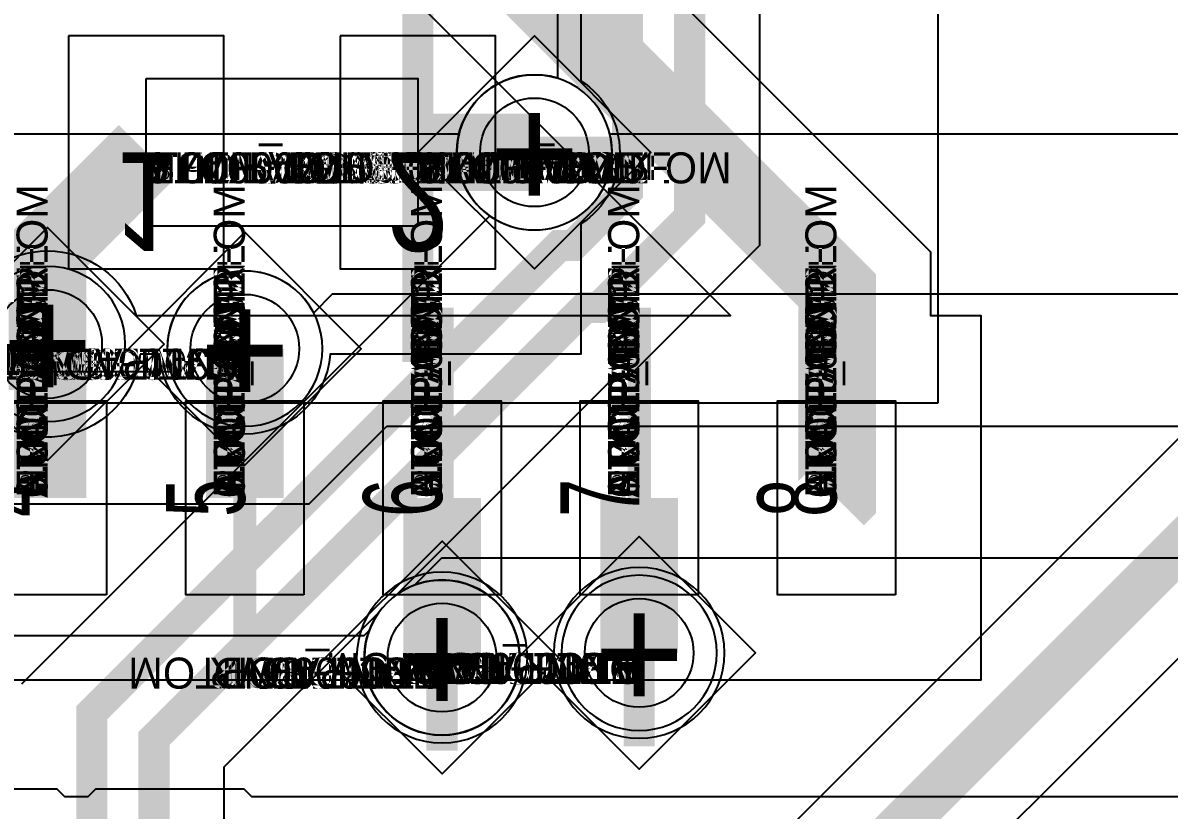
# Model space of a CAD drawing. Extents: x 0 to 323, y 0 to 320.
# Drawn here: x 85.67 to 93.05, y 215.17 to 220.24 of the extents above; entities that cross this region are included whole.
import ezdxf
from ezdxf.enums import TextEntityAlignment as Align

# ---------------------------------------------------------------- set-up
doc = ezdxf.new("R2010")
doc.units = 0
doc.header["$MEASUREMENT"] = 0
doc.layers.get('0').update_dxf_attribs({"linetype": 'CONTINUOUS'})
for name, color, linetype in [('CDN_FIGURES', 7, 'CONTINUOUS'), ('ETCH_BOTTOM', 7, 'CONTINUOUS'), ('ETCH_GND', 3, 'CONTINUOUS'), ('ETCH_INT1', 4, 'CONTINUOUS'), ('ETCH_INT2', 5, 'CONTINUOUS'), ('ETCH_PWR', 6, 'CONTINUOUS'), ('ETCH_TOP', 2, 'CONTINUOUS'), ('MANUFACTURING_NCLEGEND-1-6', 8, 'CONTINUOUS'), ('PACKAGE_GEOMETRY_ASSEMBLY_TOP', 11, 'CONTINUOUS'), ('PACKAGE_GEOMETRY_PIN_NUMBER', 9, 'CONTINUOUS')]:
    doc.layers.add(name, color=color, linetype=linetype)

# ---------------------------------------------------------------- blocks, each defined once
blk = doc.blocks.new('PAD_INFO')
for tag in ['SHAPE_TYPE', 'PAD_HEIGHT', 'PAD_LAYER', 'PAD_TYPE', 'PAD_WIDTH']:
    blk.add_attdef(tag, (0, 0), '', height=0.2)
at = {"flags": 2}
blk.add_attdef('CDN_TYPE', (0, 0), '', height=0.2, dxfattribs=at)
blk = doc.blocks.new('DRILL_INFO')
at = {"flags": 2}
blk.add_attdef('CDN_TYPE', (0, 0), '', height=0.2, dxfattribs=at)
for tag in ['FSHAPE', 'FCHAR', 'DRILL_HEIGHT', 'DIAMETER', 'PLATED', 'DRILL_WIDTH']:
    blk.add_attdef(tag, (0, 0), '', height=0.2)
blk = doc.blocks.new('VIA0700X0300')
at = {"layer": 'ETCH_BOTTOM'}
blk.add_circle((0, 0), 0.35, dxfattribs=at)
at = {"layer": 'ETCH_GND'}
blk.add_circle((0, 0), 0.35, dxfattribs=at)
at = {"layer": 'ETCH_INT1'}
blk.add_circle((0, 0), 0.35, dxfattribs=at)
at = {"layer": 'ETCH_INT2'}
blk.add_circle((0, 0), 0.35, dxfattribs=at)
at = {"layer": 'ETCH_PWR'}
blk.add_circle((0, 0), 0.35, dxfattribs=at)
at = {"layer": 'ETCH_TOP'}
blk.add_circle((0, 0), 0.35, dxfattribs=at)
ref = blk.add_blockref('PAD_INFO', (0, 0))
ref.add_attrib('PAD_LAYER', 'ETCH_TOP', (0, 0), dxfattribs={"height": 0.2})
ref.add_attrib('SHAPE_TYPE', 'NULL', (0, 0), dxfattribs={"height": 0.2})
ref.add_attrib('PAD_TYPE', 'ANTIPAD', (0, 0), dxfattribs={"height": 0.2})
ref.add_attrib('PAD_WIDTH', '0.000000', (0, 0), dxfattribs={"height": 0.2})
ref.add_attrib('PAD_HEIGHT', '0.000000', (0, 0), dxfattribs={"height": 0.2})
ref = blk.add_blockref('PAD_INFO', (0, 0))
ref.add_attrib('PAD_LAYER', 'ETCH_GND', (0, 0), dxfattribs={"height": 0.2})
ref.add_attrib('SHAPE_TYPE', 'NULL', (0, 0), dxfattribs={"height": 0.2})
ref.add_attrib('PAD_TYPE', 'ANTIPAD', (0, 0), dxfattribs={"height": 0.2})
ref.add_attrib('PAD_WIDTH', '0.000000', (0, 0), dxfattribs={"height": 0.2})
ref.add_attrib('PAD_HEIGHT', '0.000000', (0, 0), dxfattribs={"height": 0.2})
ref = blk.add_blockref('PAD_INFO', (0, 0))
ref.add_attrib('PAD_LAYER', 'ETCH_INT1', (0, 0), dxfattribs={"height": 0.2})
ref.add_attrib('SHAPE_TYPE', 'NULL', (0, 0), dxfattribs={"height": 0.2})
ref.add_attrib('PAD_TYPE', 'ANTIPAD', (0, 0), dxfattribs={"height": 0.2})
ref.add_attrib('PAD_WIDTH', '0.000000', (0, 0), dxfattribs={"height": 0.2})
ref.add_attrib('PAD_HEIGHT', '0.000000', (0, 0), dxfattribs={"height": 0.2})
ref = blk.add_blockref('PAD_INFO', (0, 0))
ref.add_attrib('PAD_LAYER', 'ETCH_INT2', (0, 0), dxfattribs={"height": 0.2})
ref.add_attrib('SHAPE_TYPE', 'NULL', (0, 0), dxfattribs={"height": 0.2})
ref.add_attrib('PAD_TYPE', 'ANTIPAD', (0, 0), dxfattribs={"height": 0.2})
ref.add_attrib('PAD_WIDTH', '0.000000', (0, 0), dxfattribs={"height": 0.2})
ref.add_attrib('PAD_HEIGHT', '0.000000', (0, 0), dxfattribs={"height": 0.2})
ref = blk.add_blockref('PAD_INFO', (0, 0))
ref.add_attrib('PAD_LAYER', 'ETCH_PWR', (0, 0), dxfattribs={"height": 0.2})
ref.add_attrib('SHAPE_TYPE', 'NULL', (0, 0), dxfattribs={"height": 0.2})
ref.add_attrib('PAD_TYPE', 'ANTIPAD', (0, 0), dxfattribs={"height": 0.2})
ref.add_attrib('PAD_WIDTH', '0.000000', (0, 0), dxfattribs={"height": 0.2})
ref.add_attrib('PAD_HEIGHT', '0.000000', (0, 0), dxfattribs={"height": 0.2})
ref = blk.add_blockref('PAD_INFO', (0, 0))
ref.add_attrib('PAD_LAYER', 'ETCH_BOTTOM', (0, 0), dxfattribs={"height": 0.2})
ref.add_attrib('SHAPE_TYPE', 'NULL', (0, 0), dxfattribs={"height": 0.2})
ref.add_attrib('PAD_TYPE', 'ANTIPAD', (0, 0), dxfattribs={"height": 0.2})
ref.add_attrib('PAD_WIDTH', '0.000000', (0, 0), dxfattribs={"height": 0.2})
ref.add_attrib('PAD_HEIGHT', '0.000000', (0, 0), dxfattribs={"height": 0.2})
ref = blk.add_blockref('PAD_INFO', (0, 0))
ref.add_attrib('PAD_LAYER', 'ETCH_TOP', (0, 0), dxfattribs={"height": 0.2})
ref.add_attrib('SHAPE_TYPE', 'NULL', (0, 0), dxfattribs={"height": 0.2})
ref.add_attrib('PAD_TYPE', 'THERMAL', (0, 0), dxfattribs={"height": 0.2})
ref.add_attrib('PAD_WIDTH', '0.000000', (0, 0), dxfattribs={"height": 0.2})
ref.add_attrib('PAD_HEIGHT', '0.000000', (0, 0), dxfattribs={"height": 0.2})
ref = blk.add_blockref('PAD_INFO', (0, 0))
ref.add_attrib('PAD_LAYER', 'ETCH_GND', (0, 0), dxfattribs={"height": 0.2})
ref.add_attrib('SHAPE_TYPE', 'NULL', (0, 0), dxfattribs={"height": 0.2})
ref.add_attrib('PAD_TYPE', 'THERMAL', (0, 0), dxfattribs={"height": 0.2})
ref.add_attrib('PAD_WIDTH', '0.000000', (0, 0), dxfattribs={"height": 0.2})
ref.add_attrib('PAD_HEIGHT', '0.000000', (0, 0), dxfattribs={"height": 0.2})
ref = blk.add_blockref('PAD_INFO', (0, 0))
ref.add_attrib('PAD_LAYER', 'ETCH_INT1', (0, 0), dxfattribs={"height": 0.2})
ref.add_attrib('SHAPE_TYPE', 'NULL', (0, 0), dxfattribs={"height": 0.2})
ref.add_attrib('PAD_TYPE', 'THERMAL', (0, 0), dxfattribs={"height": 0.2})
ref.add_attrib('PAD_WIDTH', '0.000000', (0, 0), dxfattribs={"height": 0.2})
ref.add_attrib('PAD_HEIGHT', '0.000000', (0, 0), dxfattribs={"height": 0.2})
ref = blk.add_blockref('PAD_INFO', (0, 0))
ref.add_attrib('PAD_LAYER', 'ETCH_INT2', (0, 0), dxfattribs={"height": 0.2})
ref.add_attrib('SHAPE_TYPE', 'NULL', (0, 0), dxfattribs={"height": 0.2})
ref.add_attrib('PAD_TYPE', 'THERMAL', (0, 0), dxfattribs={"height": 0.2})
ref.add_attrib('PAD_WIDTH', '0.000000', (0, 0), dxfattribs={"height": 0.2})
ref.add_attrib('PAD_HEIGHT', '0.000000', (0, 0), dxfattribs={"height": 0.2})
ref = blk.add_blockref('PAD_INFO', (0, 0))
ref.add_attrib('PAD_LAYER', 'ETCH_PWR', (0, 0), dxfattribs={"height": 0.2})
ref.add_attrib('SHAPE_TYPE', 'NULL', (0, 0), dxfattribs={"height": 0.2})
ref.add_attrib('PAD_TYPE', 'THERMAL', (0, 0), dxfattribs={"height": 0.2})
ref.add_attrib('PAD_WIDTH', '0.000000', (0, 0), dxfattribs={"height": 0.2})
ref.add_attrib('PAD_HEIGHT', '0.000000', (0, 0), dxfattribs={"height": 0.2})
ref = blk.add_blockref('PAD_INFO', (0, 0))
ref.add_attrib('PAD_LAYER', 'ETCH_BOTTOM', (0, 0), dxfattribs={"height": 0.2})
ref.add_attrib('SHAPE_TYPE', 'NULL', (0, 0), dxfattribs={"height": 0.2})
ref.add_attrib('PAD_TYPE', 'THERMAL', (0, 0), dxfattribs={"height": 0.2})
ref.add_attrib('PAD_WIDTH', '0.000000', (0, 0), dxfattribs={"height": 0.2})
ref.add_attrib('PAD_HEIGHT', '0.000000', (0, 0), dxfattribs={"height": 0.2})
ref = blk.add_blockref('PAD_INFO', (0, 0))
ref.add_attrib('PAD_LAYER', 'ETCH_TOP', (0, 0), dxfattribs={"height": 0.2})
ref.add_attrib('SHAPE_TYPE', 'CIRCLE', (0, 0), dxfattribs={"height": 0.2})
ref.add_attrib('PAD_TYPE', 'REGULAR', (0, 0), dxfattribs={"height": 0.2})
ref.add_attrib('PAD_WIDTH', '0.700000', (0, 0), dxfattribs={"height": 0.2})
ref.add_attrib('PAD_HEIGHT', '0.700000', (0, 0), dxfattribs={"height": 0.2})
ref = blk.add_blockref('PAD_INFO', (0, 0))
ref.add_attrib('PAD_LAYER', 'ETCH_GND', (0, 0), dxfattribs={"height": 0.2})
ref.add_attrib('SHAPE_TYPE', 'CIRCLE', (0, 0), dxfattribs={"height": 0.2})
ref.add_attrib('PAD_TYPE', 'REGULAR', (0, 0), dxfattribs={"height": 0.2})
ref.add_attrib('PAD_WIDTH', '0.700000', (0, 0), dxfattribs={"height": 0.2})
ref.add_attrib('PAD_HEIGHT', '0.700000', (0, 0), dxfattribs={"height": 0.2})
ref = blk.add_blockref('PAD_INFO', (0, 0))
ref.add_attrib('PAD_LAYER', 'ETCH_INT1', (0, 0), dxfattribs={"height": 0.2})
ref.add_attrib('SHAPE_TYPE', 'CIRCLE', (0, 0), dxfattribs={"height": 0.2})
ref.add_attrib('PAD_TYPE', 'REGULAR', (0, 0), dxfattribs={"height": 0.2})
ref.add_attrib('PAD_WIDTH', '0.700000', (0, 0), dxfattribs={"height": 0.2})
ref.add_attrib('PAD_HEIGHT', '0.700000', (0, 0), dxfattribs={"height": 0.2})
ref = blk.add_blockref('PAD_INFO', (0, 0))
ref.add_attrib('PAD_LAYER', 'ETCH_INT2', (0, 0), dxfattribs={"height": 0.2})
ref.add_attrib('SHAPE_TYPE', 'CIRCLE', (0, 0), dxfattribs={"height": 0.2})
ref.add_attrib('PAD_TYPE', 'REGULAR', (0, 0), dxfattribs={"height": 0.2})
ref.add_attrib('PAD_WIDTH', '0.700000', (0, 0), dxfattribs={"height": 0.2})
ref.add_attrib('PAD_HEIGHT', '0.700000', (0, 0), dxfattribs={"height": 0.2})
ref = blk.add_blockref('PAD_INFO', (0, 0))
ref.add_attrib('PAD_LAYER', 'ETCH_PWR', (0, 0), dxfattribs={"height": 0.2})
ref.add_attrib('SHAPE_TYPE', 'CIRCLE', (0, 0), dxfattribs={"height": 0.2})
ref.add_attrib('PAD_TYPE', 'REGULAR', (0, 0), dxfattribs={"height": 0.2})
ref.add_attrib('PAD_WIDTH', '0.700000', (0, 0), dxfattribs={"height": 0.2})
ref.add_attrib('PAD_HEIGHT', '0.700000', (0, 0), dxfattribs={"height": 0.2})
ref = blk.add_blockref('PAD_INFO', (0, 0))
ref.add_attrib('PAD_LAYER', 'ETCH_BOTTOM', (0, 0), dxfattribs={"height": 0.2})
ref.add_attrib('SHAPE_TYPE', 'CIRCLE', (0, 0), dxfattribs={"height": 0.2})
ref.add_attrib('PAD_TYPE', 'REGULAR', (0, 0), dxfattribs={"height": 0.2})
ref.add_attrib('PAD_WIDTH', '0.700000', (0, 0), dxfattribs={"height": 0.2})
ref.add_attrib('PAD_HEIGHT', '0.700000', (0, 0), dxfattribs={"height": 0.2})
ref = blk.add_blockref('DRILL_INFO', (0, 0))
ref.add_attrib('DIAMETER', '0.300000', (0, 0), dxfattribs={"height": 0.2})
ref.add_attrib('PLATED', 'PLATED', (0, 0), dxfattribs={"height": 0.2})
ref.add_attrib('FSHAPE', 'DIAMOND', (0, 0), dxfattribs={"height": 0.2})
ref.add_attrib('FCHAR', '+', (0, 0), dxfattribs={"height": 0.2})
ref.add_attrib('DRILL_WIDTH', '1.500000', (0, 0), dxfattribs={"height": 0.2})
ref.add_attrib('DRILL_HEIGHT', '1.500000', (0, 0), dxfattribs={"height": 0.2})
for tag in ['CDN_TYPE', 'PIN']:
    blk.add_attdef(tag, (0, 0), '', height=0.2)
at = {"flags": 2}
for tag in ['PSTKNAME', 'BBV']:
    blk.add_attdef(tag, (0, 0), '', height=0.2, dxfattribs=at)
blk = doc.blocks.new('FIGURE_DIAMOND')
at = {"layer": 'CDN_FIGURES'}
blk.add_lwpolyline([(-0.5, 0), (0, 0.5), (0.5, 0), (0, -0.5)], close=True, dxfattribs=at)
blk = doc.blocks.new('RC1000X1500TS')
at = {"layer": 'ETCH_TOP'}
blk.add_lwpolyline([(-0.5, -0.75), (-0.5, 0.75), (0.5, 0.75), (0.5, -0.75)], close=True, dxfattribs=at)
ref = blk.add_blockref('PAD_INFO', (0, 0))
ref.add_attrib('PAD_LAYER', 'ETCH_TOP', (0, 0), dxfattribs={"height": 0.2})
ref.add_attrib('SHAPE_TYPE', 'NULL', (0, 0), dxfattribs={"height": 0.2})
ref.add_attrib('PAD_TYPE', 'ANTIPAD', (0, 0), dxfattribs={"height": 0.2})
ref.add_attrib('PAD_WIDTH', '0.000000', (0, 0), dxfattribs={"height": 0.2})
ref.add_attrib('PAD_HEIGHT', '0.000000', (0, 0), dxfattribs={"height": 0.2})
ref = blk.add_blockref('PAD_INFO', (0, 0))
ref.add_attrib('PAD_LAYER', 'ETCH_GND', (0, 0), dxfattribs={"height": 0.2})
ref.add_attrib('SHAPE_TYPE', 'NULL', (0, 0), dxfattribs={"height": 0.2})
ref.add_attrib('PAD_TYPE', 'ANTIPAD', (0, 0), dxfattribs={"height": 0.2})
ref.add_attrib('PAD_WIDTH', '0.000000', (0, 0), dxfattribs={"height": 0.2})
ref.add_attrib('PAD_HEIGHT', '0.000000', (0, 0), dxfattribs={"height": 0.2})
ref = blk.add_blockref('PAD_INFO', (0, 0))
ref.add_attrib('PAD_LAYER', 'ETCH_INT1', (0, 0), dxfattribs={"height": 0.2})
ref.add_attrib('SHAPE_TYPE', 'NULL', (0, 0), dxfattribs={"height": 0.2})
ref.add_attrib('PAD_TYPE', 'ANTIPAD', (0, 0), dxfattribs={"height": 0.2})
ref.add_attrib('PAD_WIDTH', '0.000000', (0, 0), dxfattribs={"height": 0.2})
ref.add_attrib('PAD_HEIGHT', '0.000000', (0, 0), dxfattribs={"height": 0.2})
ref = blk.add_blockref('PAD_INFO', (0, 0))
ref.add_attrib('PAD_LAYER', 'ETCH_INT2', (0, 0), dxfattribs={"height": 0.2})
ref.add_attrib('SHAPE_TYPE', 'NULL', (0, 0), dxfattribs={"height": 0.2})
ref.add_attrib('PAD_TYPE', 'ANTIPAD', (0, 0), dxfattribs={"height": 0.2})
ref.add_attrib('PAD_WIDTH', '0.000000', (0, 0), dxfattribs={"height": 0.2})
ref.add_attrib('PAD_HEIGHT', '0.000000', (0, 0), dxfattribs={"height": 0.2})
ref = blk.add_blockref('PAD_INFO', (0, 0))
ref.add_attrib('PAD_LAYER', 'ETCH_PWR', (0, 0), dxfattribs={"height": 0.2})
ref.add_attrib('SHAPE_TYPE', 'NULL', (0, 0), dxfattribs={"height": 0.2})
ref.add_attrib('PAD_TYPE', 'ANTIPAD', (0, 0), dxfattribs={"height": 0.2})
ref.add_attrib('PAD_WIDTH', '0.000000', (0, 0), dxfattribs={"height": 0.2})
ref.add_attrib('PAD_HEIGHT', '0.000000', (0, 0), dxfattribs={"height": 0.2})
ref = blk.add_blockref('PAD_INFO', (0, 0))
ref.add_attrib('PAD_LAYER', 'ETCH_BOTTOM', (0, 0), dxfattribs={"height": 0.2})
ref.add_attrib('SHAPE_TYPE', 'NULL', (0, 0), dxfattribs={"height": 0.2})
ref.add_attrib('PAD_TYPE', 'ANTIPAD', (0, 0), dxfattribs={"height": 0.2})
ref.add_attrib('PAD_WIDTH', '0.000000', (0, 0), dxfattribs={"height": 0.2})
ref.add_attrib('PAD_HEIGHT', '0.000000', (0, 0), dxfattribs={"height": 0.2})
ref = blk.add_blockref('PAD_INFO', (0, 0))
ref.add_attrib('PAD_LAYER', 'ETCH_TOP', (0, 0), dxfattribs={"height": 0.2})
ref.add_attrib('SHAPE_TYPE', 'NULL', (0, 0), dxfattribs={"height": 0.2})
ref.add_attrib('PAD_TYPE', 'THERMAL', (0, 0), dxfattribs={"height": 0.2})
ref.add_attrib('PAD_WIDTH', '0.000000', (0, 0), dxfattribs={"height": 0.2})
ref.add_attrib('PAD_HEIGHT', '0.000000', (0, 0), dxfattribs={"height": 0.2})
ref = blk.add_blockref('PAD_INFO', (0, 0))
ref.add_attrib('PAD_LAYER', 'ETCH_GND', (0, 0), dxfattribs={"height": 0.2})
ref.add_attrib('SHAPE_TYPE', 'NULL', (0, 0), dxfattribs={"height": 0.2})
ref.add_attrib('PAD_TYPE', 'THERMAL', (0, 0), dxfattribs={"height": 0.2})
ref.add_attrib('PAD_WIDTH', '0.000000', (0, 0), dxfattribs={"height": 0.2})
ref.add_attrib('PAD_HEIGHT', '0.000000', (0, 0), dxfattribs={"height": 0.2})
ref = blk.add_blockref('PAD_INFO', (0, 0))
ref.add_attrib('PAD_LAYER', 'ETCH_INT1', (0, 0), dxfattribs={"height": 0.2})
ref.add_attrib('SHAPE_TYPE', 'NULL', (0, 0), dxfattribs={"height": 0.2})
ref.add_attrib('PAD_TYPE', 'THERMAL', (0, 0), dxfattribs={"height": 0.2})
ref.add_attrib('PAD_WIDTH', '0.000000', (0, 0), dxfattribs={"height": 0.2})
ref.add_attrib('PAD_HEIGHT', '0.000000', (0, 0), dxfattribs={"height": 0.2})
ref = blk.add_blockref('PAD_INFO', (0, 0))
ref.add_attrib('PAD_LAYER', 'ETCH_INT2', (0, 0), dxfattribs={"height": 0.2})
ref.add_attrib('SHAPE_TYPE', 'NULL', (0, 0), dxfattribs={"height": 0.2})
ref.add_attrib('PAD_TYPE', 'THERMAL', (0, 0), dxfattribs={"height": 0.2})
ref.add_attrib('PAD_WIDTH', '0.000000', (0, 0), dxfattribs={"height": 0.2})
ref.add_attrib('PAD_HEIGHT', '0.000000', (0, 0), dxfattribs={"height": 0.2})
ref = blk.add_blockref('PAD_INFO', (0, 0))
ref.add_attrib('PAD_LAYER', 'ETCH_PWR', (0, 0), dxfattribs={"height": 0.2})
ref.add_attrib('SHAPE_TYPE', 'NULL', (0, 0), dxfattribs={"height": 0.2})
ref.add_attrib('PAD_TYPE', 'THERMAL', (0, 0), dxfattribs={"height": 0.2})
ref.add_attrib('PAD_WIDTH', '0.000000', (0, 0), dxfattribs={"height": 0.2})
ref.add_attrib('PAD_HEIGHT', '0.000000', (0, 0), dxfattribs={"height": 0.2})
ref = blk.add_blockref('PAD_INFO', (0, 0))
ref.add_attrib('PAD_LAYER', 'ETCH_BOTTOM', (0, 0), dxfattribs={"height": 0.2})
ref.add_attrib('SHAPE_TYPE', 'NULL', (0, 0), dxfattribs={"height": 0.2})
ref.add_attrib('PAD_TYPE', 'THERMAL', (0, 0), dxfattribs={"height": 0.2})
ref.add_attrib('PAD_WIDTH', '0.000000', (0, 0), dxfattribs={"height": 0.2})
ref.add_attrib('PAD_HEIGHT', '0.000000', (0, 0), dxfattribs={"height": 0.2})
ref = blk.add_blockref('PAD_INFO', (0, 0))
ref.add_attrib('PAD_LAYER', 'ETCH_GND', (0, 0), dxfattribs={"height": 0.2})
ref.add_attrib('SHAPE_TYPE', 'NULL', (0, 0), dxfattribs={"height": 0.2})
ref.add_attrib('PAD_TYPE', 'REGULAR', (0, 0), dxfattribs={"height": 0.2})
ref.add_attrib('PAD_WIDTH', '0.000000', (0, 0), dxfattribs={"height": 0.2})
ref.add_attrib('PAD_HEIGHT', '0.000000', (0, 0), dxfattribs={"height": 0.2})
ref = blk.add_blockref('PAD_INFO', (0, 0))
ref.add_attrib('PAD_LAYER', 'ETCH_INT1', (0, 0), dxfattribs={"height": 0.2})
ref.add_attrib('SHAPE_TYPE', 'NULL', (0, 0), dxfattribs={"height": 0.2})
ref.add_attrib('PAD_TYPE', 'REGULAR', (0, 0), dxfattribs={"height": 0.2})
ref.add_attrib('PAD_WIDTH', '0.000000', (0, 0), dxfattribs={"height": 0.2})
ref.add_attrib('PAD_HEIGHT', '0.000000', (0, 0), dxfattribs={"height": 0.2})
ref = blk.add_blockref('PAD_INFO', (0, 0))
ref.add_attrib('PAD_LAYER', 'ETCH_INT2', (0, 0), dxfattribs={"height": 0.2})
ref.add_attrib('SHAPE_TYPE', 'NULL', (0, 0), dxfattribs={"height": 0.2})
ref.add_attrib('PAD_TYPE', 'REGULAR', (0, 0), dxfattribs={"height": 0.2})
ref.add_attrib('PAD_WIDTH', '0.000000', (0, 0), dxfattribs={"height": 0.2})
ref.add_attrib('PAD_HEIGHT', '0.000000', (0, 0), dxfattribs={"height": 0.2})
ref = blk.add_blockref('PAD_INFO', (0, 0))
ref.add_attrib('PAD_LAYER', 'ETCH_PWR', (0, 0), dxfattribs={"height": 0.2})
ref.add_attrib('SHAPE_TYPE', 'NULL', (0, 0), dxfattribs={"height": 0.2})
ref.add_attrib('PAD_TYPE', 'REGULAR', (0, 0), dxfattribs={"height": 0.2})
ref.add_attrib('PAD_WIDTH', '0.000000', (0, 0), dxfattribs={"height": 0.2})
ref.add_attrib('PAD_HEIGHT', '0.000000', (0, 0), dxfattribs={"height": 0.2})
ref = blk.add_blockref('PAD_INFO', (0, 0))
ref.add_attrib('PAD_LAYER', 'ETCH_BOTTOM', (0, 0), dxfattribs={"height": 0.2})
ref.add_attrib('SHAPE_TYPE', 'NULL', (0, 0), dxfattribs={"height": 0.2})
ref.add_attrib('PAD_TYPE', 'REGULAR', (0, 0), dxfattribs={"height": 0.2})
ref.add_attrib('PAD_WIDTH', '0.000000', (0, 0), dxfattribs={"height": 0.2})
ref.add_attrib('PAD_HEIGHT', '0.000000', (0, 0), dxfattribs={"height": 0.2})
ref = blk.add_blockref('DRILL_INFO', (0, 0))
ref.add_attrib('DIAMETER', '0.000000', (0, 0), dxfattribs={"height": 0.2})
ref.add_attrib('PLATED', 'PLATED', (0, 0), dxfattribs={"height": 0.2})
ref.add_attrib('FSHAPE', 'NULL', (0, 0), dxfattribs={"height": 0.2})
ref.add_attrib('DRILL_WIDTH', '0.000000', (0, 0), dxfattribs={"height": 0.2})
ref.add_attrib('DRILL_HEIGHT', '0.000000', (0, 0), dxfattribs={"height": 0.2})
ref = blk.add_blockref('PAD_INFO', (0, 0))
ref.add_attrib('PAD_LAYER', 'ETCH_TOP', (0, 0), dxfattribs={"height": 0.2})
ref.add_attrib('SHAPE_TYPE', 'RECTANGLE', (0, 0), dxfattribs={"height": 0.2})
ref.add_attrib('PAD_TYPE', 'REGULAR', (0, 0), dxfattribs={"height": 0.2})
ref.add_attrib('PAD_WIDTH', '1.000000', (0, 0), dxfattribs={"height": 0.2})
ref.add_attrib('PAD_HEIGHT', '1.500000', (0, 0), dxfattribs={"height": 0.2})
for tag in ['CDN_TYPE', 'PIN']:
    blk.add_attdef(tag, (0, 0), '', height=0.2)
at = {"flags": 2}
for tag in ['PSTKNAME', 'BBV']:
    blk.add_attdef(tag, (0, 0), '', height=0.2, dxfattribs=at)
blk = doc.blocks.new('F56')
at = {"layer": 'PACKAGE_GEOMETRY_ASSEMBLY_TOP'}
blk.add_lwpolyline([(0, -0.475), (1.75, -0.475), (1.75, 0.475), (0, 0.475)], close=True, dxfattribs=at)
at = {"layer": 'ETCH_TOP'}
ref = blk.add_blockref('RC1000X1500TS', (0, 0), dxfattribs=at)
ref.add_attrib('CDN_TYPE', 'PIN', (0, 0), dxfattribs={"height": 0.2})
ref.add_attrib('PIN', '1', (0, 0), dxfattribs={"height": 0.2})
ref = blk.add_blockref('RC1000X1500TS', (1.75, 0), dxfattribs=at)
ref.add_attrib('CDN_TYPE', 'PIN', (0, 0), dxfattribs={"height": 0.2})
ref.add_attrib('PIN', '2', (0, 0), dxfattribs={"height": 0.2})
at = {"flags": 2}
for tag in ['SYMBOL_TYPE', 'CDN_TYPE', 'REFDES']:
    blk.add_attdef(tag, (0, 0), '', height=0.2, dxfattribs=at)
blk = doc.blocks.new('RC1250X0760TS')
at = {"layer": 'ETCH_TOP'}
blk.add_lwpolyline([(-0.625, -0.38), (-0.625, 0.38), (0.625, 0.38), (0.625, -0.38)], close=True, dxfattribs=at)
ref = blk.add_blockref('PAD_INFO', (0, 0))
ref.add_attrib('PAD_LAYER', 'ETCH_TOP', (0, 0), dxfattribs={"height": 0.2})
ref.add_attrib('SHAPE_TYPE', 'NULL', (0, 0), dxfattribs={"height": 0.2})
ref.add_attrib('PAD_TYPE', 'ANTIPAD', (0, 0), dxfattribs={"height": 0.2})
ref.add_attrib('PAD_WIDTH', '0.000000', (0, 0), dxfattribs={"height": 0.2})
ref.add_attrib('PAD_HEIGHT', '0.000000', (0, 0), dxfattribs={"height": 0.2})
ref = blk.add_blockref('PAD_INFO', (0, 0))
ref.add_attrib('PAD_LAYER', 'ETCH_GND', (0, 0), dxfattribs={"height": 0.2})
ref.add_attrib('SHAPE_TYPE', 'NULL', (0, 0), dxfattribs={"height": 0.2})
ref.add_attrib('PAD_TYPE', 'ANTIPAD', (0, 0), dxfattribs={"height": 0.2})
ref.add_attrib('PAD_WIDTH', '0.000000', (0, 0), dxfattribs={"height": 0.2})
ref.add_attrib('PAD_HEIGHT', '0.000000', (0, 0), dxfattribs={"height": 0.2})
ref = blk.add_blockref('PAD_INFO', (0, 0))
ref.add_attrib('PAD_LAYER', 'ETCH_INT1', (0, 0), dxfattribs={"height": 0.2})
ref.add_attrib('SHAPE_TYPE', 'NULL', (0, 0), dxfattribs={"height": 0.2})
ref.add_attrib('PAD_TYPE', 'ANTIPAD', (0, 0), dxfattribs={"height": 0.2})
ref.add_attrib('PAD_WIDTH', '0.000000', (0, 0), dxfattribs={"height": 0.2})
ref.add_attrib('PAD_HEIGHT', '0.000000', (0, 0), dxfattribs={"height": 0.2})
ref = blk.add_blockref('PAD_INFO', (0, 0))
ref.add_attrib('PAD_LAYER', 'ETCH_INT2', (0, 0), dxfattribs={"height": 0.2})
ref.add_attrib('SHAPE_TYPE', 'NULL', (0, 0), dxfattribs={"height": 0.2})
ref.add_attrib('PAD_TYPE', 'ANTIPAD', (0, 0), dxfattribs={"height": 0.2})
ref.add_attrib('PAD_WIDTH', '0.000000', (0, 0), dxfattribs={"height": 0.2})
ref.add_attrib('PAD_HEIGHT', '0.000000', (0, 0), dxfattribs={"height": 0.2})
ref = blk.add_blockref('PAD_INFO', (0, 0))
ref.add_attrib('PAD_LAYER', 'ETCH_PWR', (0, 0), dxfattribs={"height": 0.2})
ref.add_attrib('SHAPE_TYPE', 'NULL', (0, 0), dxfattribs={"height": 0.2})
ref.add_attrib('PAD_TYPE', 'ANTIPAD', (0, 0), dxfattribs={"height": 0.2})
ref.add_attrib('PAD_WIDTH', '0.000000', (0, 0), dxfattribs={"height": 0.2})
ref.add_attrib('PAD_HEIGHT', '0.000000', (0, 0), dxfattribs={"height": 0.2})
ref = blk.add_blockref('PAD_INFO', (0, 0))
ref.add_attrib('PAD_LAYER', 'ETCH_BOTTOM', (0, 0), dxfattribs={"height": 0.2})
ref.add_attrib('SHAPE_TYPE', 'NULL', (0, 0), dxfattribs={"height": 0.2})
ref.add_attrib('PAD_TYPE', 'ANTIPAD', (0, 0), dxfattribs={"height": 0.2})
ref.add_attrib('PAD_WIDTH', '0.000000', (0, 0), dxfattribs={"height": 0.2})
ref.add_attrib('PAD_HEIGHT', '0.000000', (0, 0), dxfattribs={"height": 0.2})
ref = blk.add_blockref('PAD_INFO', (0, 0))
ref.add_attrib('PAD_LAYER', 'ETCH_TOP', (0, 0), dxfattribs={"height": 0.2})
ref.add_attrib('SHAPE_TYPE', 'NULL', (0, 0), dxfattribs={"height": 0.2})
ref.add_attrib('PAD_TYPE', 'THERMAL', (0, 0), dxfattribs={"height": 0.2})
ref.add_attrib('PAD_WIDTH', '0.000000', (0, 0), dxfattribs={"height": 0.2})
ref.add_attrib('PAD_HEIGHT', '0.000000', (0, 0), dxfattribs={"height": 0.2})
ref = blk.add_blockref('PAD_INFO', (0, 0))
ref.add_attrib('PAD_LAYER', 'ETCH_GND', (0, 0), dxfattribs={"height": 0.2})
ref.add_attrib('SHAPE_TYPE', 'NULL', (0, 0), dxfattribs={"height": 0.2})
ref.add_attrib('PAD_TYPE', 'THERMAL', (0, 0), dxfattribs={"height": 0.2})
ref.add_attrib('PAD_WIDTH', '0.000000', (0, 0), dxfattribs={"height": 0.2})
ref.add_attrib('PAD_HEIGHT', '0.000000', (0, 0), dxfattribs={"height": 0.2})
ref = blk.add_blockref('PAD_INFO', (0, 0))
ref.add_attrib('PAD_LAYER', 'ETCH_INT1', (0, 0), dxfattribs={"height": 0.2})
ref.add_attrib('SHAPE_TYPE', 'NULL', (0, 0), dxfattribs={"height": 0.2})
ref.add_attrib('PAD_TYPE', 'THERMAL', (0, 0), dxfattribs={"height": 0.2})
ref.add_attrib('PAD_WIDTH', '0.000000', (0, 0), dxfattribs={"height": 0.2})
ref.add_attrib('PAD_HEIGHT', '0.000000', (0, 0), dxfattribs={"height": 0.2})
ref = blk.add_blockref('PAD_INFO', (0, 0))
ref.add_attrib('PAD_LAYER', 'ETCH_INT2', (0, 0), dxfattribs={"height": 0.2})
ref.add_attrib('SHAPE_TYPE', 'NULL', (0, 0), dxfattribs={"height": 0.2})
ref.add_attrib('PAD_TYPE', 'THERMAL', (0, 0), dxfattribs={"height": 0.2})
ref.add_attrib('PAD_WIDTH', '0.000000', (0, 0), dxfattribs={"height": 0.2})
ref.add_attrib('PAD_HEIGHT', '0.000000', (0, 0), dxfattribs={"height": 0.2})
ref = blk.add_blockref('PAD_INFO', (0, 0))
ref.add_attrib('PAD_LAYER', 'ETCH_PWR', (0, 0), dxfattribs={"height": 0.2})
ref.add_attrib('SHAPE_TYPE', 'NULL', (0, 0), dxfattribs={"height": 0.2})
ref.add_attrib('PAD_TYPE', 'THERMAL', (0, 0), dxfattribs={"height": 0.2})
ref.add_attrib('PAD_WIDTH', '0.000000', (0, 0), dxfattribs={"height": 0.2})
ref.add_attrib('PAD_HEIGHT', '0.000000', (0, 0), dxfattribs={"height": 0.2})
ref = blk.add_blockref('PAD_INFO', (0, 0))
ref.add_attrib('PAD_LAYER', 'ETCH_BOTTOM', (0, 0), dxfattribs={"height": 0.2})
ref.add_attrib('SHAPE_TYPE', 'NULL', (0, 0), dxfattribs={"height": 0.2})
ref.add_attrib('PAD_TYPE', 'THERMAL', (0, 0), dxfattribs={"height": 0.2})
ref.add_attrib('PAD_WIDTH', '0.000000', (0, 0), dxfattribs={"height": 0.2})
ref.add_attrib('PAD_HEIGHT', '0.000000', (0, 0), dxfattribs={"height": 0.2})
ref = blk.add_blockref('PAD_INFO', (0, 0))
ref.add_attrib('PAD_LAYER', 'ETCH_TOP', (0, 0), dxfattribs={"height": 0.2})
ref.add_attrib('SHAPE_TYPE', 'RECTANGLE', (0, 0), dxfattribs={"height": 0.2})
ref.add_attrib('PAD_TYPE', 'REGULAR', (0, 0), dxfattribs={"height": 0.2})
ref.add_attrib('PAD_WIDTH', '1.250000', (0, 0), dxfattribs={"height": 0.2})
ref.add_attrib('PAD_HEIGHT', '0.760000', (0, 0), dxfattribs={"height": 0.2})
ref = blk.add_blockref('PAD_INFO', (0, 0))
ref.add_attrib('PAD_LAYER', 'ETCH_GND', (0, 0), dxfattribs={"height": 0.2})
ref.add_attrib('SHAPE_TYPE', 'NULL', (0, 0), dxfattribs={"height": 0.2})
ref.add_attrib('PAD_TYPE', 'REGULAR', (0, 0), dxfattribs={"height": 0.2})
ref.add_attrib('PAD_WIDTH', '0.000000', (0, 0), dxfattribs={"height": 0.2})
ref.add_attrib('PAD_HEIGHT', '0.000000', (0, 0), dxfattribs={"height": 0.2})
ref = blk.add_blockref('PAD_INFO', (0, 0))
ref.add_attrib('PAD_LAYER', 'ETCH_INT1', (0, 0), dxfattribs={"height": 0.2})
ref.add_attrib('SHAPE_TYPE', 'NULL', (0, 0), dxfattribs={"height": 0.2})
ref.add_attrib('PAD_TYPE', 'REGULAR', (0, 0), dxfattribs={"height": 0.2})
ref.add_attrib('PAD_WIDTH', '0.000000', (0, 0), dxfattribs={"height": 0.2})
ref.add_attrib('PAD_HEIGHT', '0.000000', (0, 0), dxfattribs={"height": 0.2})
ref = blk.add_blockref('PAD_INFO', (0, 0))
ref.add_attrib('PAD_LAYER', 'ETCH_INT2', (0, 0), dxfattribs={"height": 0.2})
ref.add_attrib('SHAPE_TYPE', 'NULL', (0, 0), dxfattribs={"height": 0.2})
ref.add_attrib('PAD_TYPE', 'REGULAR', (0, 0), dxfattribs={"height": 0.2})
ref.add_attrib('PAD_WIDTH', '0.000000', (0, 0), dxfattribs={"height": 0.2})
ref.add_attrib('PAD_HEIGHT', '0.000000', (0, 0), dxfattribs={"height": 0.2})
ref = blk.add_blockref('PAD_INFO', (0, 0))
ref.add_attrib('PAD_LAYER', 'ETCH_PWR', (0, 0), dxfattribs={"height": 0.2})
ref.add_attrib('SHAPE_TYPE', 'NULL', (0, 0), dxfattribs={"height": 0.2})
ref.add_attrib('PAD_TYPE', 'REGULAR', (0, 0), dxfattribs={"height": 0.2})
ref.add_attrib('PAD_WIDTH', '0.000000', (0, 0), dxfattribs={"height": 0.2})
ref.add_attrib('PAD_HEIGHT', '0.000000', (0, 0), dxfattribs={"height": 0.2})
ref = blk.add_blockref('PAD_INFO', (0, 0))
ref.add_attrib('PAD_LAYER', 'ETCH_BOTTOM', (0, 0), dxfattribs={"height": 0.2})
ref.add_attrib('SHAPE_TYPE', 'NULL', (0, 0), dxfattribs={"height": 0.2})
ref.add_attrib('PAD_TYPE', 'REGULAR', (0, 0), dxfattribs={"height": 0.2})
ref.add_attrib('PAD_WIDTH', '0.000000', (0, 0), dxfattribs={"height": 0.2})
ref.add_attrib('PAD_HEIGHT', '0.000000', (0, 0), dxfattribs={"height": 0.2})
ref = blk.add_blockref('DRILL_INFO', (0, 0))
ref.add_attrib('DIAMETER', '0.000000', (0, 0), dxfattribs={"height": 0.2})
ref.add_attrib('PLATED', 'PLATED', (0, 0), dxfattribs={"height": 0.2})
ref.add_attrib('FSHAPE', 'NULL', (0, 0), dxfattribs={"height": 0.2})
ref.add_attrib('DRILL_WIDTH', '0.000000', (0, 0), dxfattribs={"height": 0.2})
ref.add_attrib('DRILL_HEIGHT', '0.000000', (0, 0), dxfattribs={"height": 0.2})
for tag in ['CDN_TYPE', 'PIN']:
    blk.add_attdef(tag, (0, 0), '', height=0.2)
at = {"flags": 2}
for tag in ['PSTKNAME', 'BBV']:
    blk.add_attdef(tag, (0, 0), '', height=0.2, dxfattribs=at)
blk = doc.blocks.new('SO-16W')
at = {"layer": 'PACKAGE_GEOMETRY_ASSEMBLY_TOP'}
blk.add_lwpolyline([(-4.113, -5.1), (4.113, -5.1), (4.113, 5.1), (-4.113, 5.1)], close=True, dxfattribs=at)
at = {"layer": 'ETCH_TOP'}
ref = blk.add_blockref('RC1250X0760TS', (-4.726, 4.445), dxfattribs=at)
ref.add_attrib('CDN_TYPE', 'PIN', (0, 0), dxfattribs={"height": 0.2})
ref.add_attrib('PIN', '1', (0, 0), dxfattribs={"height": 0.2})
ref = blk.add_blockref('RC1250X0760TS', (-4.726, 3.175), dxfattribs=at)
ref.add_attrib('CDN_TYPE', 'PIN', (0, 0), dxfattribs={"height": 0.2})
ref.add_attrib('PIN', '2', (0, 0), dxfattribs={"height": 0.2})
ref = blk.add_blockref('RC1250X0760TS', (-4.726, 1.905), dxfattribs=at)
ref.add_attrib('CDN_TYPE', 'PIN', (0, 0), dxfattribs={"height": 0.2})
ref.add_attrib('PIN', '3', (0, 0), dxfattribs={"height": 0.2})
ref = blk.add_blockref('RC1250X0760TS', (-4.726, 0.635), dxfattribs=at)
ref.add_attrib('CDN_TYPE', 'PIN', (0, 0), dxfattribs={"height": 0.2})
ref.add_attrib('PIN', '4', (0, 0), dxfattribs={"height": 0.2})
ref = blk.add_blockref('RC1250X0760TS', (-4.726, -4.445), dxfattribs=at)
ref.add_attrib('CDN_TYPE', 'PIN', (0, 0), dxfattribs={"height": 0.2})
ref.add_attrib('PIN', '8', (0, 0), dxfattribs={"height": 0.2})
ref = blk.add_blockref('RC1250X0760TS', (-4.726, -1.905), dxfattribs=at)
ref.add_attrib('CDN_TYPE', 'PIN', (0, 0), dxfattribs={"height": 0.2})
ref.add_attrib('PIN', '6', (0, 0), dxfattribs={"height": 0.2})
ref = blk.add_blockref('RC1250X0760TS', (-4.726, -3.175), dxfattribs=at)
ref.add_attrib('CDN_TYPE', 'PIN', (0, 0), dxfattribs={"height": 0.2})
ref.add_attrib('PIN', '7', (0, 0), dxfattribs={"height": 0.2})
ref = blk.add_blockref('RC1250X0760TS', (-4.726, -0.635), dxfattribs=at)
ref.add_attrib('CDN_TYPE', 'PIN', (0, 0), dxfattribs={"height": 0.2})
ref.add_attrib('PIN', '5', (0, 0), dxfattribs={"height": 0.2})
at = {"flags": 2}
for tag in ['SYMBOL_TYPE', 'CDN_TYPE', 'REFDES']:
    blk.add_attdef(tag, (0, 0), '', height=0.2, dxfattribs=at)

msp = doc.modelspace()

# ---------------------------------------------------------------- linework, layer by layer
at = {"layer": 'ETCH_BOTTOM'}
for points in [[(88.2126, 219.4055, 0.2, 0.2, 0), (88.2126, 220.7563, 0.2, 0.2, 0)], [(85.8276, 218.1705, 0.5, 0.5, 0), (85.8276, 218.7705, 0.5, 0.5, 0), (86.4626, 219.4055, 0.5, 0.5, 0)], [(88.2126, 219.4055, 0.5, 0.5, 0), (88.9626, 219.4055, 0.5, 0.5, 0)], [(88.2126, 218.0547, 0.2, 0.2, 0), (88.2126, 219.4055, 0.2, 0.2, 0)], [(88.9626, 219.4055, 0.2, 0.2, 0), (89.5634, 219.4055, 0.2, 0.2, 0)], [(87.0976, 217.5397, 0.2, 0.2, 0), (87.0976, 218.1405, 0.2, 0.2, 0)], [(89.6376, 216.1805, 0.2, 0.2, 0), (89.6376, 216.7813, 0.2, 0.2, 0)], [(88.3676, 216.1505, 0.2, 0.2, 0), (88.3676, 216.7513, 0.2, 0.2, 0)], [(88.3676, 215.5497, 0.2, 0.2, 0), (88.3676, 216.1505, 0.2, 0.2, 0)], [(89.6376, 215.5797, 0.2, 0.2, 0), (89.6376, 216.1805, 0.2, 0.2, 0)]]:
    msp.add_lwpolyline(points, format="xyseb", dxfattribs=at)
for points in [[(86.4242, 218.1054, -0.947081), (85.2275, 218.1705), (85.2275, 218.7705, -0.198912), (85.4033, 219.1948), (85.4125, 219.2041), (85.4125, 220.7056), (89.2627, 220.7056), (89.2627, 219.8665, -0.542242), (89.2627, 218.9445), (89.2627, 218.1054), (87.6466, 218.1054, -0.938107), (86.5486, 218.1054)], [(90.1877, 216.1805, 1), (89.0875, 216.1805, 1)], [(88.9177, 216.1505, 1), (87.8175, 216.1505, 1)]]:
    msp.add_lwpolyline(points, format="xyb", close=True, dxfattribs=at)
at = {"layer": 'ETCH_GND'}
msp.add_lwpolyline([(86.3277, 218.1705, 1), (85.3275, 218.1705, 1)], format="xyb", close=True, dxfattribs=at)
at = {"layer": 'ETCH_INT1'}
for points, format in [([(86.8852, 213.7887, 0.2, 0.2, 0), (86.5126, 214.1613, 0.2, 0.2, 0), (86.5126, 215.6298, 0.2, 0.2, 0), (87.9005, 217.0176, 0.2, 0.2, 0), (89.2883, 218.4055, 0.2, 0.2, 0), (89.3769, 218.4055, 0.2, 0.2, 0), (89.9626, 218.9912, 0.2, 0.2, 0), (89.9626, 221.2612, 0.2, 0.2, 0), (87.5583, 223.6655, 0.2, 0.2, 0), (48.9583, 223.6655, 0.2, 0.2, 0), (46.8183, 225.8055, 0.2, 0.2, 0), (40.6983, 225.8055, 0.2, 0.2, 0), (39.649, 224.7562, 0.2, 0.2, 0), (16.9476, 224.7562, 0.2, 0.2, 0), (13.7483, 227.9555, 0.2, 0.2, 0), (10.0226, 227.9555, 0.2, 0.2, 0), (8.9926, 226.9255, 0.2, 0.2, 0)], "xyseb"), ([(85.7401, 213.7887, 0.2, 0.2, 0), (86.1126, 214.1612, 0.2, 0.2, 0), (86.1126, 215.7955, 0.2, 0.2, 0), (89.1226, 218.8055, 0.2, 0.2, 0), (89.2112, 218.8055, 0.2, 0.2, 0), (89.5626, 219.1569, 0.2, 0.2, 0), (89.5626, 221.0955, 0.2, 0.2, 0), (87.3926, 223.2655, 0.2, 0.2, 0), (48.7926, 223.2655, 0.2, 0.2, 0), (46.6526, 225.4055, 0.2, 0.2, 0), (40.864, 225.4055, 0.2, 0.2, 0), (39.8147, 224.3562, 0.2, 0.2, 0), (16.7819, 224.3562, 0.2, 0.2, 0), (13.5826, 227.5555, 0.2, 0.2, 0), (11.3076, 227.5555, 0.2, 0.2, 0), (10.9926, 227.2405, 0.2, 0.2, 0), (10.9926, 226.9255, 0.2, 0.2, 0)], "xyseb"), ([(82.4752, 224.1156), (87.7447, 224.1156), (90.4127, 221.4476), (90.4127, 218.8048), (89.5633, 217.9554), (89.4747, 217.9554), (88.2188, 216.6993), (88.0768, 216.5573, -12.116169), (87.9608, 216.4414), (86.9627, 215.4434), (86.9627, 214.3477), (87.0493, 214.2611, -1.595499), (86.4128, 213.6246), (86.3126, 213.7247), (86.2125, 213.6246, -1.595499), (85.576, 214.2611)], "xyb"), ([(85.6625, 215.9819), (88.6761, 218.9956, -0.857789), (89.1125, 219.8826), (89.1125, 220.9091), (87.2062, 222.8154), (79.0551, 222.8154, -2.06368)], "xyb")]:
    msp.add_lwpolyline(points, format=format, dxfattribs=at)
for points in [[(86.3277, 218.1705, 1), (85.3275, 218.1705, 1)], [(87.5977, 218.1405, 1), (86.5975, 218.1405, 1)], [(90.1377, 216.1805, 1), (89.1375, 216.1805, 1)]]:
    msp.add_lwpolyline(points, format="xyb", close=True, dxfattribs=at)
at = {"layer": 'ETCH_INT2'}
for points, format in [([(73.1373, 197.5874), (94.7625, 219.2126), (94.7625, 222.6055, -1), (95.7627, 222.6055), (95.7627, 218.7984), (88.517, 211.5526, -2.085046), (87.9655, 211.0011), (73.8127, 196.8484)], "xyb"), ([(95.2626, 222.6055, 0.3, 0.3, 0), (95.2626, 219.0055, 0.3, 0.3, 0), (73.3126, 197.0555, 0.3, 0.3, 0), (73.3126, 195.8362, 0.3, 0.3, 0), (63.3369, 185.8605, 0.3, 0.3, 0), (56.9769, 185.8605, 0.3, 0.3, 0), (56.9469, 185.8905, 0.3, 0.3, 0), (56.4083, 185.8905, 0.3, 0.3, 0), (56.0276, 185.5098, 0.3, 0.3, 0), (56.0276, 185.4674, 0.3, 0.3, 0), (55.6957, 185.1355, 0.3, 0.3, 0), (36.4119, 185.1355, 0.3, 0.3, 0), (36.3819, 185.1055, 0.3, 0.3, 0), (35.8433, 185.1055, 0.3, 0.3, 0), (35.5033, 185.4455, 0.3, 0.3, 0), (16.0126, 185.4455, 0.3, 0.3, 0)], "xyseb")]:
    msp.add_lwpolyline(points, format=format, dxfattribs=at)
for points in [[(89.4627, 219.4055, 1), (88.4625, 219.4055, 1)], [(87.5977, 218.1405, 1), (86.5975, 218.1405, 1)], [(90.1377, 216.1805, 1), (89.1375, 216.1805, 1)], [(88.8677, 216.1505, 1), (87.8675, 216.1505, 1)]]:
    msp.add_lwpolyline(points, format="xyb", close=True, dxfattribs=at)
at = {"layer": 'ETCH_PWR'}
for points in [[(77.2405, 219.5254), (88.4771, 219.5254, 1.277006), (89.4481, 219.5254), (102.1147, 219.5254), (103.9947, 221.4054), (111.1105, 221.4054), (111.7605, 220.7554), (119.629, 220.7554), (119.679, 220.8054), (124.0623, 220.8054, 2.997003), (124.6629, 220.8054), (166.1605, 220.8054)], [(128.429, 218.5056), (127.044, 219.8906), (121.7112, 219.8906), (120.7162, 218.8956), (106.609, 218.8956, 4.887887), (106.2162, 218.8956), (104.7448, 218.8956), (103.7548, 217.9056), (101.7897, 217.9056, 0.915475), (100.8692, 218.2868), (100.6647, 218.4913), (87.6605, 218.4913), (87.541, 218.3718, 0.915475), (86.6205, 217.9906), (84.9048, 217.9906, 1.175829)], [(138.8804, 216.8054), (127.7248, 216.8054), (126.731, 217.7992, -0.925199), (125.8138, 218.1904), (125.4617, 218.1904, -1.643726), (124.5735, 218.1904), (122.4154, 218.1904), (121.4204, 217.1954), (105.449, 217.1954), (104.459, 216.2054), (103.0331, 216.2054, -1.377485), (102.0821, 216.2054), (100.5462, 216.2054), (100.4963, 216.2553, -3.985557), (100.1624, 216.5892), (99.9605, 216.7911), (88.3647, 216.7911), (88.1926, 216.619, -4.602292), (87.8991, 216.3255), (87.864, 216.2904), (84.0012, 216.2904)]]:
    msp.add_lwpolyline(points, format="xyb", dxfattribs=at)
msp.add_lwpolyline([(8.9926, 216.9255), (13.1426, 212.7755), (25.9826, 212.7755), (28.6026, 215.3955), (32.5195, 215.3955), (32.7595, 215.1555), (54.8626, 215.1555), (57.7526, 218.0455), (83.4483, 218.0455), (84.3533, 217.1405), (87.5119, 217.1405), (88.0126, 217.6412), (100.3126, 217.6412), (100.8983, 217.0555), (104.1069, 217.0555), (105.0969, 218.0455), (121.0683, 218.0455), (122.0633, 219.0405), (126.6919, 219.0405), (128.0769, 217.6555)], dxfattribs=at)
msp.add_lwpolyline([(90.1377, 216.1805, 1), (89.1375, 216.1805, 1)], format="xyb", close=True, dxfattribs=at)
at = {"layer": 'ETCH_TOP'}
for points, format in [([(82.0176, 226.5015, 0.5, 0.5, 0), (82.0176, 225.7505, 0.5, 0.5, 0), (83.4626, 224.3055, 0.5, 0.5, 0), (85.1233, 224.3055, 0.5, 0.5, 0), (90.9126, 218.5162, 0.5, 0.5, 0), (90.9126, 217.1845, 0.5, 0.5, 0), (90.9076, 217.1795, 0.5, 0.5, 0)], "xyseb"), ([(85.2564, 218.3546, -0.728353), (86.3988, 218.3546), (90.2255, 218.3546), (84.8747, 223.7054)], "xyb"), ([(88.3676, 217.1795, 0.15, 0.15, 0), (88.3676, 218.4053, 0.15, 0.15, 0)], "xyseb"), ([(89.6376, 217.1795, 0.15, 0.15, 0), (89.6376, 218.4053, 0.15, 0.15, 0)], "xyseb"), ([(85.8276, 217.1795, 0.5, 0.5, 0), (85.8276, 218.1705, 0.5, 0.5, 0)], "xyseb"), ([(87.0976, 217.1795, 0.5, 0.5, 0), (87.0976, 218.1405, 0.5, 0.5, 0)], "xyseb"), ([(88.3676, 217.1795, 0.5, 0.5, 0), (88.3676, 216.1505, 0.5, 0.5, 0)], "xyseb"), ([(89.6376, 217.1795, 0.5, 0.5, 0), (89.6376, 216.1805, 0.5, 0.5, 0)], "xyseb"), ([(87.0976, 215.9537, 0.15, 0.15, 0), (87.0976, 217.1795, 0.15, 0.15, 0)], "xyseb")]:
    msp.add_lwpolyline(points, format=format, dxfattribs=at)
for points in [[(85.3719, 224.9056), (91.5127, 218.7648), (91.5127, 218.3546), (91.8377, 218.3546), (91.8377, 216.0044), (81.0875, 216.0044)], [(84.9338, 215.3056), (85.8866, 215.3056), (85.9366, 215.2556), (86.0886, 215.2556), (86.1386, 215.3056), (87.0914, 215.3056), (87.1414, 215.2556), (140.2338, 215.2556)]]:
    msp.add_lwpolyline(points, dxfattribs=at)

# ---------------------------------------------------------------- block references
at = {"rotation": 90}
msp.add_blockref('SO-16W', (86.4626, 221.9055), dxfattribs=at)
at = {"xscale": -1, "rotation": 180}
msp.add_blockref('F56', (86.4626, 219.4055), dxfattribs=at)
at = {"layer": 'ETCH_TOP', "rotation": 180}
for p in [(88.9626, 219.4055), (85.8276, 218.1705), (87.0976, 218.1405), (89.6376, 216.1805), (88.3676, 216.1505)]:
    msp.add_blockref('VIA0700X0300', p, dxfattribs=at)
at = {"layer": 'MANUFACTURING_NCLEGEND-1-6', "xscale": 1.5, "yscale": 1.5}
for p in [(88.9626, 219.4055), (85.8276, 218.1705), (87.0976, 218.1405), (88.3676, 216.1505), (89.6376, 216.1805)]:
    msp.add_blockref('FIGURE_DIAMOND', p, dxfattribs=at)

# ---------------------------------------------------------------- texts
at = {"layer": 'MANUFACTURING_NCLEGEND-1-6'}
for p in [(88.9626, 219.4055), (85.8276, 218.1705), (87.0976, 218.1405), (89.6376, 216.1805), (88.3676, 216.1505)]:
    msp.add_text('+', height=0.75, dxfattribs=at).set_placement(p, align=Align.MIDDLE_CENTER)
at = {"layer": 'PACKAGE_GEOMETRY_PIN_NUMBER', "text_generation_flag": 2, "width": 0.88}
for s, p in [('1', (86.4626, 219.4055)), ('2', (88.2126, 219.4055))]:
    msp.add_text(s, height=0.635, rotation=180, dxfattribs=at).set_placement(p, align=Align.CENTER)
at = {"layer": 'PACKAGE_GEOMETRY_PIN_NUMBER', "width": 0.649606}
for s, p in [('4', (85.8276, 217.1795)), ('5', (87.0976, 217.1795)), ('6', (88.3676, 217.1795)), ('7', (89.6376, 217.1795)), ('8', (90.9076, 217.1795))]:
    msp.add_text(s, height=0.508, rotation=90, dxfattribs=at).set_placement(p, align=Align.CENTER)

doc.saveas('drawing.dxf')
